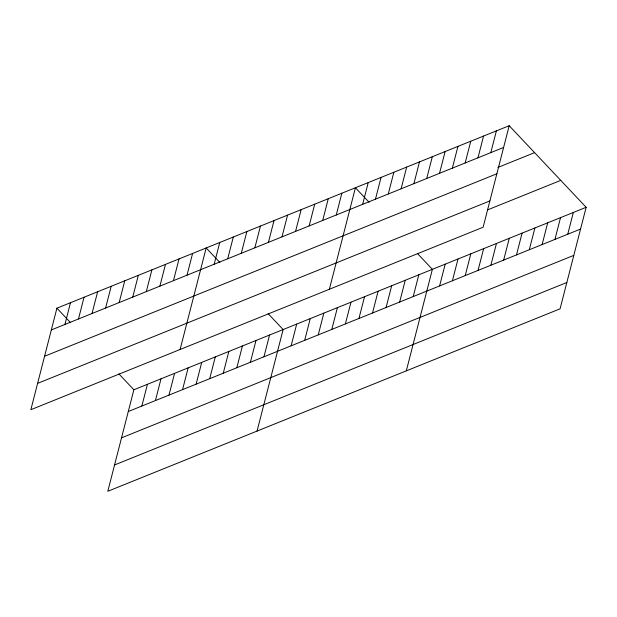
<?xml version="1.0" encoding="UTF-8"?>
<svg xmlns="http://www.w3.org/2000/svg" width="617" height="617" viewBox="0 0 617 617"><rect width="100%" height="100%" fill="white"/><g stroke="black" fill="none" stroke-linecap="round" stroke-linejoin="round"><path stroke-width="0.93" d="M509.195 125.714L56.918 308.184L30.85 409.703L483.126 227.233L509.195 125.714L586.15 207.297L560.082 308.816L107.805 491.286L133.874 389.767L586.15 207.297M64.901 324.465L70.485 302.708M78.467 318.989L84.051 297.232M92.033 313.513L97.625 291.756M105.607 308.037L111.191 286.288M119.174 302.561L124.757 280.812M132.74 297.093L138.324 275.336M146.306 291.617L151.898 269.86M159.88 286.141L165.464 264.392M173.446 280.666L179.03 258.916M141.856 406.048L147.44 384.291M187.013 275.197L192.597 253.44M155.422 400.572L161.006 378.823M180.102 349.484L206.171 247.965L219.845 262.464M168.989 395.104L174.572 373.347M214.153 264.246L219.737 242.489M182.555 389.628L188.146 367.871M227.719 258.77L233.303 237.021M196.129 384.152L201.713 362.395M241.286 253.302L246.877 231.545M209.695 378.676L215.279 356.927M254.86 247.826L260.443 226.069M223.261 373.208L228.845 351.451M268.426 242.35L274.01 220.593M236.828 367.732L242.419 345.975M281.992 236.874L287.576 215.125M250.402 362.256L255.986 340.499M295.558 231.398L301.15 209.649M263.968 356.78L269.552 335.031M309.132 225.93L314.716 204.173M257.058 431.075L283.126 329.555L268.148 313.675M322.699 220.454L328.283 198.697M291.108 345.836L296.692 324.079M336.265 214.978L341.849 193.229M304.675 340.36L310.258 318.603M329.355 289.273L355.423 187.753L369.097 202.245M318.241 334.884L323.825 313.127M362.649 204.335L368.233 182.578M331.807 329.409L337.399 307.659M375.468 199.168L381.051 177.411M345.381 323.94L350.965 302.183M388.278 193.993L393.862 172.243M358.947 318.465L364.531 296.708M401.096 188.825L406.68 167.068M372.514 312.989L378.098 291.232M413.907 183.658L419.491 161.901M386.088 307.513L391.672 285.764M426.725 178.483L432.309 156.733M399.654 302.045L405.238 280.288M439.535 173.315L445.119 151.558M413.22 296.569L418.804 274.812M452.354 168.148L457.937 146.391M406.31 370.856L432.378 269.336L417.401 253.464M465.164 162.973L470.756 141.224M439.605 285.926L445.189 264.169M477.982 157.805L483.566 136.048M452.415 280.75L458.007 259.001M490.793 152.638L496.384 130.881M465.233 275.583L470.817 253.826M478.044 270.416L483.635 248.659M490.862 265.241L496.446 243.491M503.68 260.073L509.264 238.316M516.491 254.906L522.075 233.149M529.309 249.731L534.893 227.982M542.119 244.563L547.703 222.806M554.938 239.396L560.521 217.639M567.748 234.221L573.332 212.472M51.327 329.933L503.611 147.463M497.857 167.454L534.592 152.638M44.571 356.256L496.855 173.786M37.606 383.381L489.89 200.911M487.283 210.019L560.753 180.372M128.282 411.524L580.566 229.054M121.526 437.846L573.802 255.376M114.561 464.963L566.846 282.493M56.918 308.184L70.593 322.676M118.896 373.894L133.874 389.767"/></g></svg>
